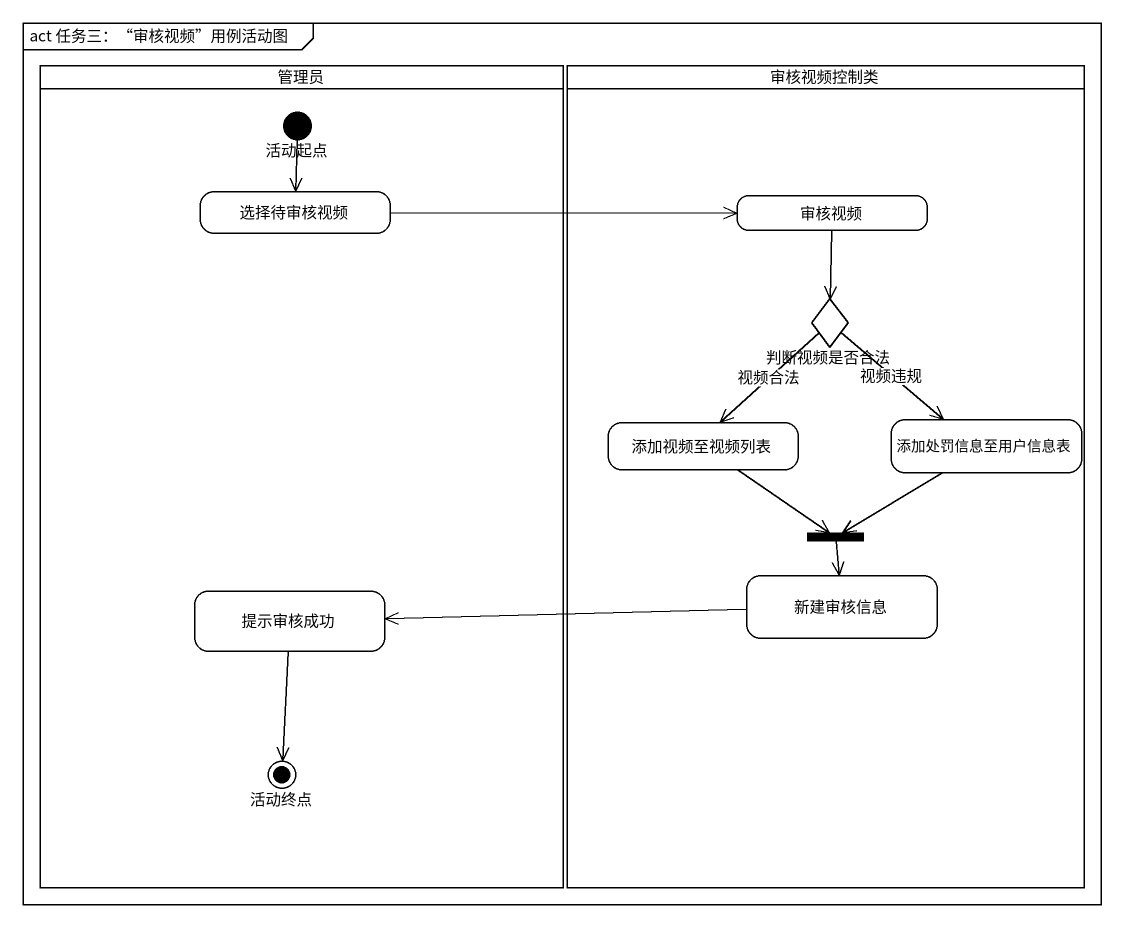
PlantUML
@startuml
mainframe act 任务三：“审核视频”用例活动图
hide empty description
state 管理员 <<partition>> {
  state 活动起点 <<start>>
  state 选择待审核视频
  state 提示审核成功
  state 活动终点 <<end>>
}
state 审核视频控制类 <<partition>> {
  state 审核视频
  state 判断视频是否合法 <<choice>>
  state 添加视频至视频列表
  state 添加处罚信息至用户信息表
  state fork1 <<join>>
  state 新建审核信息
}
活动起点 --> 选择待审核视频
选择待审核视频 -right-> 审核视频
审核视频 --> 判断视频是否合法
判断视频是否合法 --> 添加视频至视频列表 : 视频合法
判断视频是否合法 --> 添加处罚信息至用户信息表 : 视频违规
添加视频至视频列表 --> fork1
添加处罚信息至用户信息表 --> fork1
fork1 --> 新建审核信息
提示审核成功 --> 活动终点
新建审核信息 -left-> 提示审核成功
@enduml
